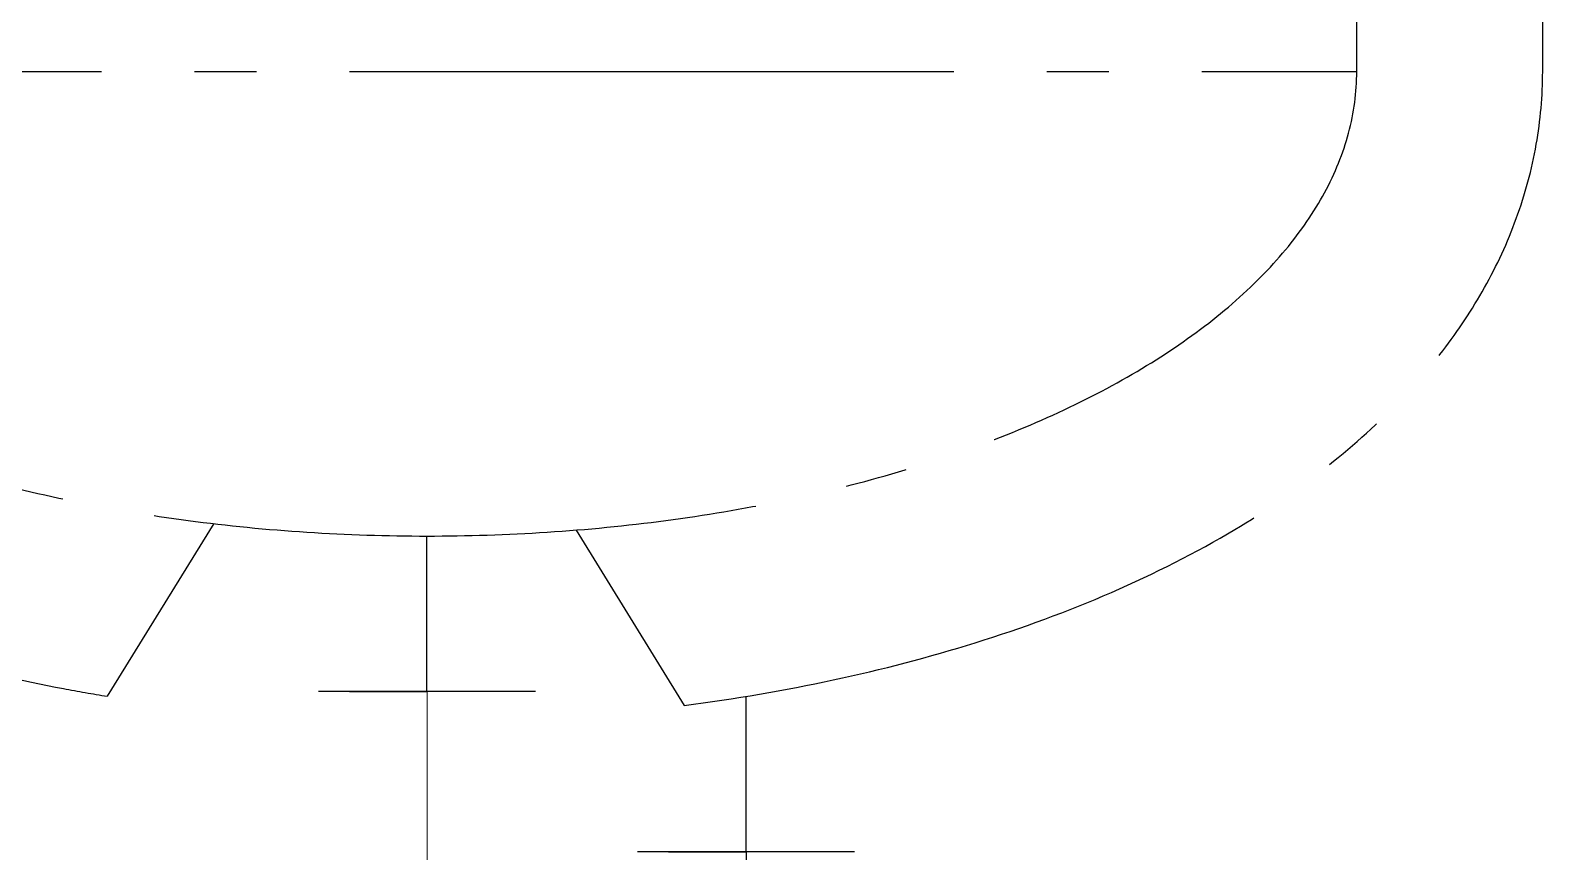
# Model space of a CAD drawing. Extents: x 1175813 to 1223918, y -298815 to -264839.
# Drawn here: x 1208946 to 1210313, y -281784 to -281042 of the extents above; entities that cross this region are included whole.
import ezdxf

# ---------------------------------------------------------------- set-up
doc = ezdxf.new("R2010")
doc.units = 0
doc.linetypes.add('GEN7', pattern=[13.75, 9.75, -1.5, 1, -1.5])
doc.layers.add('7', color=4, linetype='GEN7')
doc.layers.add('文本', color=7, linetype='Continuous', lineweight=18)

# ---------------------------------------------------------------- blocks, each defined once
blk = doc.blocks.new('#HGCAD~PID~SB~008')
at = {"color": 7}
for p, q in [((15, 0), (15, 28.438)), ((18, 0), (18, 23.489)), ((-15, 0), (15, 0)), ((-3.442, -7.3), (-5.158, -10.087)), ((2.404, -7.403), (4.147, -10.235))]:
    blk.add_line(p, q, dxfattribs=at)
for p, q in [((-0.001, -10.009), (-0.001, -7.5)), ((1.749, -10.009), (-1.751, -10.009)), ((-1.25, -10.009), (-0.001, -10.009)), ((1.248, -10.009), (-0.001, -10.009)), ((5.147, -12.598), (5.147, -10.089)), ((6.897, -12.598), (3.397, -12.598)), ((3.898, -12.598), (5.147, -12.598)), ((6.396, -12.598), (5.147, -12.598))]:
    blk.add_line(p, q)
blk.add_ellipse((0, 0), major_axis=(-15, 0), ratio=0.5, start_param=6.283185, end_param=9.424778)
for points, knots in [([(-18, 0), (-18, -0.625), (-17.912, -1.25), (-17.578, -2.444), (-17.333, -3.013), (-16.727, -4.075), (-16.366, -4.568), (-15.192, -5.894), (-14.267, -6.635), (-12.194, -7.914), (-11.043, -8.453), (-8.568, -9.347), (-7.243, -9.702), (-5.631, -10.007), (-5.395, -10.048), (-5.158, -10.087)], [6.283185, 6.283185, 6.283185, 6.283185, 6.422127, 6.422127, 6.56107, 6.56107, 6.700012, 6.700012, 6.96411, 6.96411, 7.228208, 7.228208, 7.492306, 7.492306, 7.537217, 7.537217, 7.537217, 7.537217]), ([(4.147, -10.235), (5.782, -10.024), (7.366, -9.685), (10.369, -8.747), (11.782, -8.141), (13.985, -6.826), (14.844, -6.178), (16.159, -4.846), (16.662, -4.202), (17.46, -2.777), (17.753, -1.995), (17.965, -0.788), (17.999, -0.394), (18, 0)], [8.107464, 8.107464, 8.107464, 8.107464, 8.412556, 8.412556, 8.727307, 8.727307, 8.966135, 8.966135, 9.151648, 9.151648, 9.337161, 9.337161, 9.424775, 9.424775, 9.424775, 9.424775])]:
    blk.add_open_spline(points, degree=3, knots=knots)

msp = doc.modelspace()

# ---------------------------------------------------------------- linework, layer by layer
at = {"color": 3}
msp.add_line((1209592.8, -281784.2), (1209592.8, -282257.1), dxfattribs=at)
at = {"layer": '文本', "ltscale": 40}
msp.add_line((1209304.5, -281639.3), (1209304.5, -282498.5), dxfattribs=at)

# ---------------------------------------------------------------- block references
at = {"layer": '7', "xscale": 56, "yscale": 56, "zscale": 56}
msp.add_blockref('#HGCAD~PID~SB~008', (1209304.5, -281078.8), dxfattribs=at)

doc.saveas('drawing.dxf')
